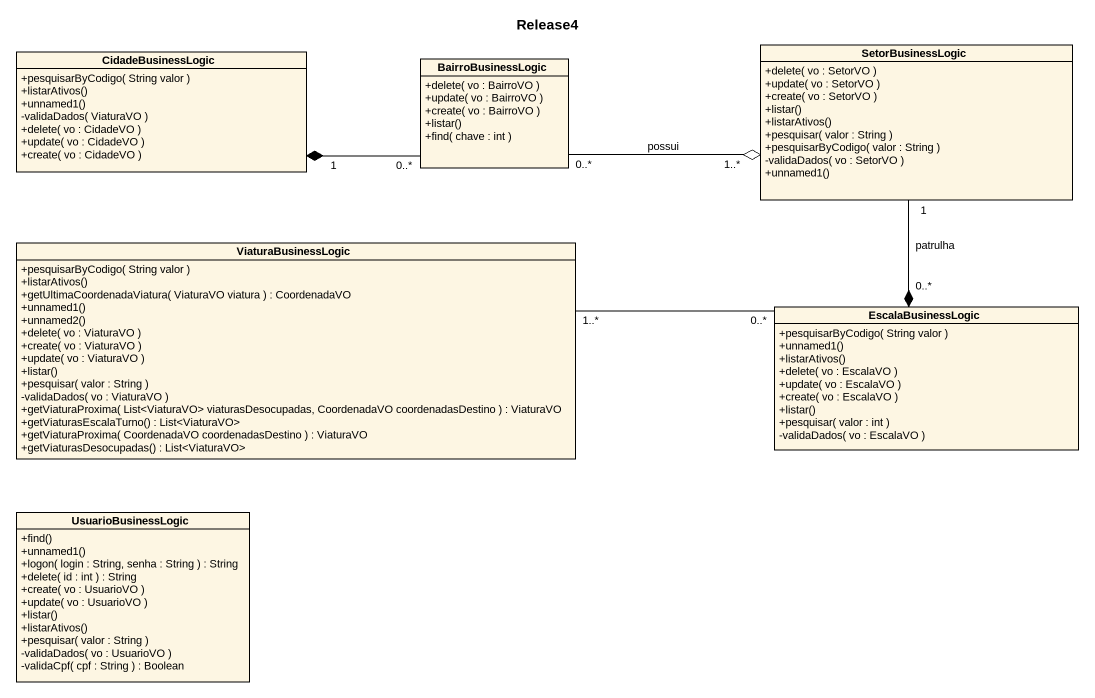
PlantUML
@startuml
title Release4
hide circle
hide empty members
skinparam classAttributeIconSize 0
class CidadeBusinessLogic {
  +pesquisarByCodigo( String valor )
  +listarAtivos()
  +unnamed1()
  -validaDados( ViaturaVO )
  +delete( vo : CidadeVO )
  +update( vo : CidadeVO )
  +create( vo : CidadeVO )
}
class BairroBusinessLogic {
  +delete( vo : BairroVO )
  +update( vo : BairroVO )
  +create( vo : BairroVO )
  +listar()
  +find( chave : int )
}
class SetorBusinessLogic {
  +delete( vo : SetorVO )
  +update( vo : SetorVO )
  +create( vo : SetorVO )
  +listar()
  +listarAtivos()
  +pesquisar( valor : String )
  +pesquisarByCodigo( valor : String )
  -validaDados( vo : SetorVO )
  +unnamed1()
}
class ViaturaBusinessLogic {
  +pesquisarByCodigo( String valor )
  +listarAtivos()
  +getUltimaCoordenadaViatura( ViaturaVO viatura ) : CoordenadaVO
  +unnamed1()
  +unnamed2()
  +delete( vo : ViaturaVO )
  +create( vo : ViaturaVO )
  +update( vo : ViaturaVO )
  +listar()
  +pesquisar( valor : String )
  -validaDados( vo : ViaturaVO )
  +getViaturaProxima( List<ViaturaVO> viaturasDesocupadas, CoordenadaVO coordenadasDestino ) : ViaturaVO
  +getViaturasEscalaTurno() : List<ViaturaVO>
  +getViaturaProxima( CoordenadaVO coordenadasDestino ) : ViaturaVO
  +getViaturasDesocupadas() : List<ViaturaVO>
}
class EscalaBusinessLogic {
  +pesquisarByCodigo( String valor )
  +unnamed1()
  +listarAtivos()
  +delete( vo : EscalaVO )
  +update( vo : EscalaVO )
  +create( vo : EscalaVO )
  +listar()
  +pesquisar( valor : int )
  -validaDados( vo : EscalaVO )
}
class UsuarioBusinessLogic {
  +find()
  +unnamed1()
  +logon( login : String, senha : String ) : String
  +delete( id : int ) : String
  +create( vo : UsuarioVO )
  +update( vo : UsuarioVO )
  +listar()
  +listarAtivos()
  +pesquisar( valor : String )
  -validaDados( vo : UsuarioVO )
  -validaCpf( cpf : String ) : Boolean
}
CidadeBusinessLogic "1" *-right- "0..*" BairroBusinessLogic
SetorBusinessLogic "1..*" o-left- "0..*" BairroBusinessLogic : possui
ViaturaBusinessLogic "1..*" -right- "0..*" EscalaBusinessLogic
EscalaBusinessLogic "0..*" *-up- "1" SetorBusinessLogic : patrulha
@enduml
